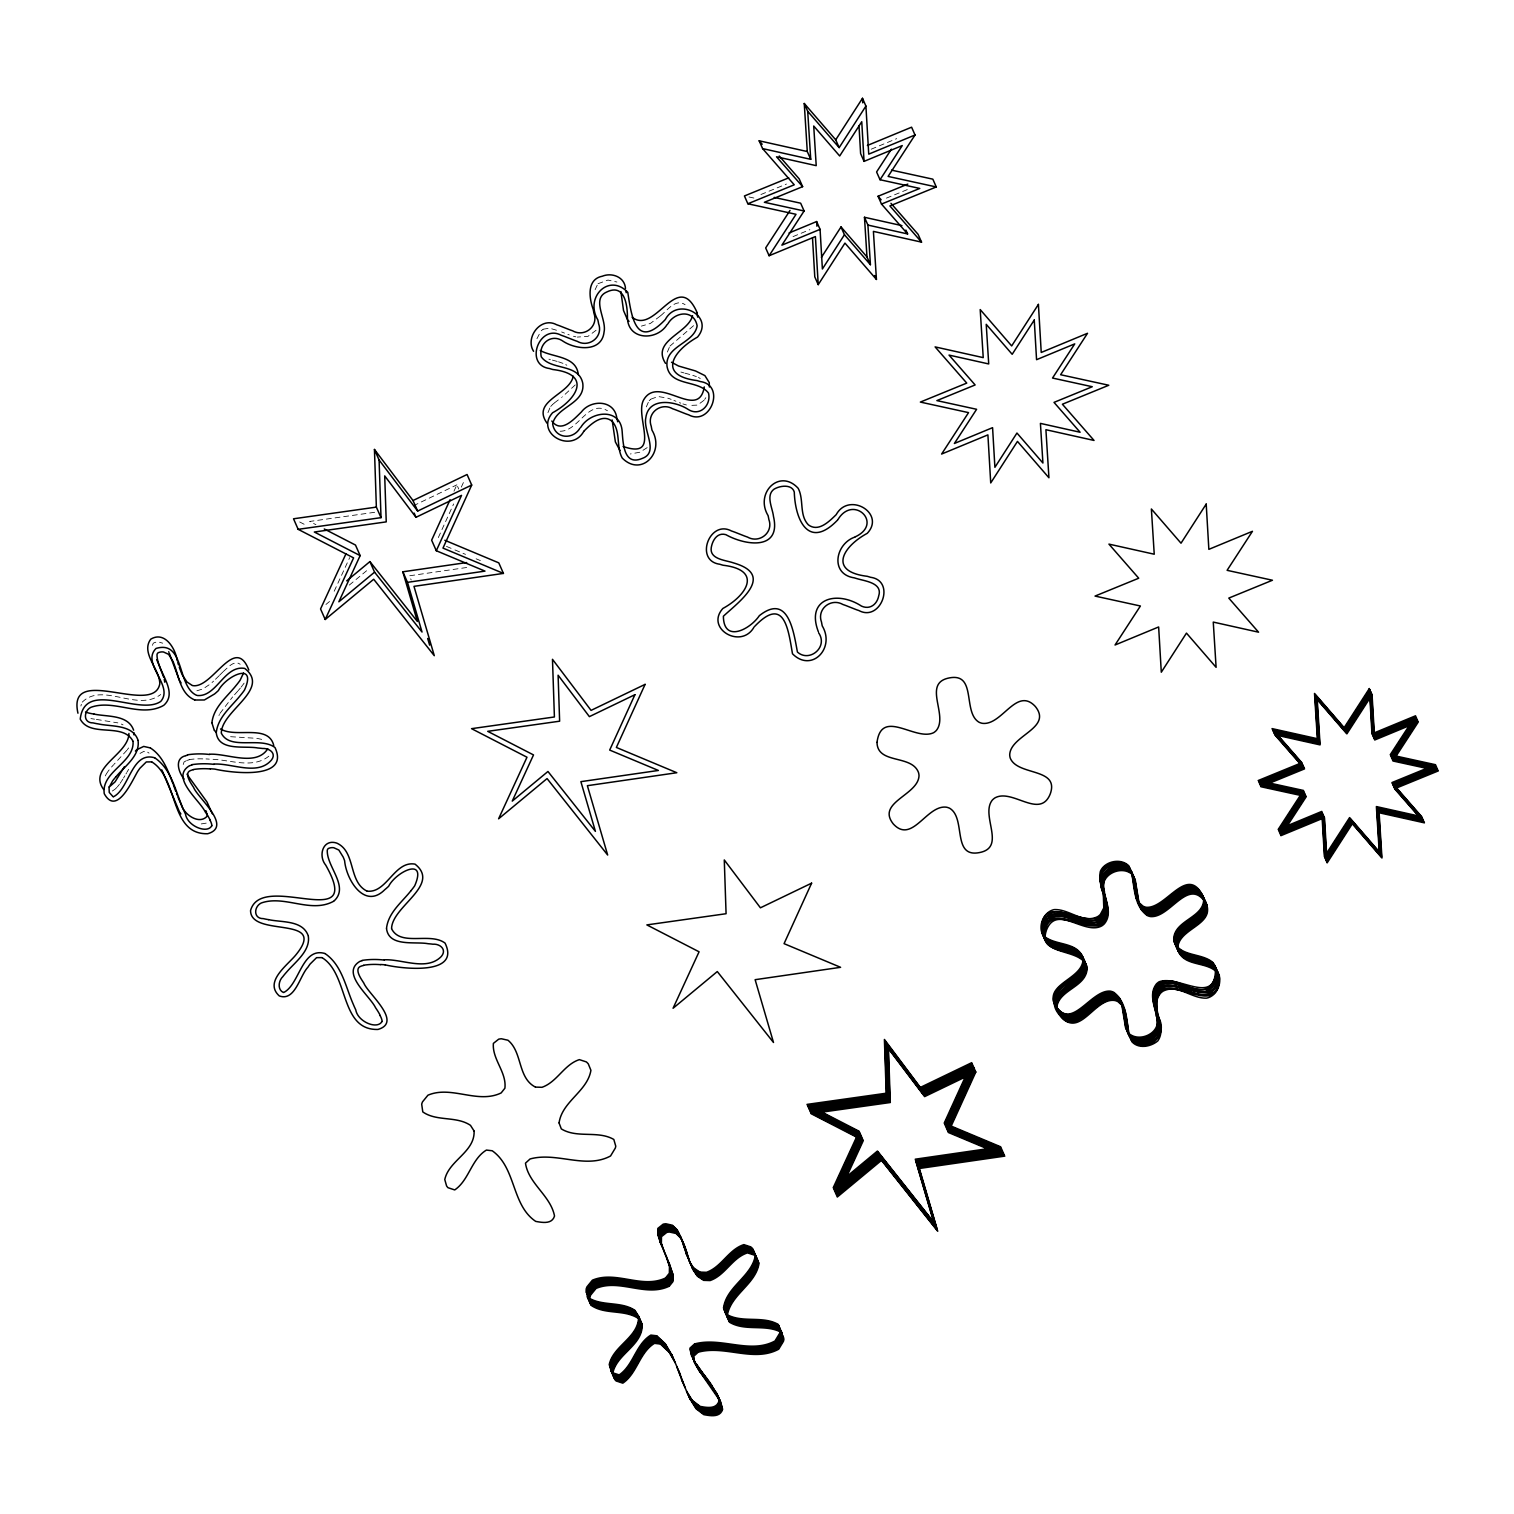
<?xml version="1.0" encoding="UTF-8"?>
<svg xmlns="http://www.w3.org/2000/svg" width="1514" height="1514" viewBox="0 0 1514 1514"><rect width="100%" height="100%" fill="white"/><g stroke="black" fill="none" stroke-linecap="round" stroke-linejoin="round"><path stroke-width="0.75" stroke-dasharray="5 3.75" d="M183.232 764.513L184.046 761.996L186.752 760.463M547.954 412.622L550.282 407.001M595.116 289.704L597.822 283.894M152.592 645.361L152.668 644.794A2.933 2.82 -23.8 0 1 153.728 642.939A9.235 8.819 -23.8 0 1 159.197 642.144L162.679 643.185M667.39 352.043L669.737 346.365M646.327 406.887L648.806 401.191M80.904 706.016L81.359 704.256M536.94 338.682L540.839 331.244M105.299 775.925L106.037 774.449M453.954 491.217L456.868 484.84L458.742 489.06M438.322 537.565L453.651 503.935M461.316 487.111L464.192 480.809M218.943 715.479L219.416 714.476M334.197 591.236L349.677 557.663M82.248 702.155C102.233 682.171 135.541 710.974 158.894 695.759M219.927 713.454L232.626 696.913M127.006 772.121L128.633 769.339M126.608 772.821L125.927 773.995M106.283 773.995L108.27 771.042A61.544 58.838 -23.8 0 1 111.676 766.898L113.531 764.835M124.905 775.755L123.523 778.064M705.827 397.69L704.653 399.45M122.842 779.161L121.461 781.356M121.101 781.886L120.098 783.363M575.244 384.916L562.281 396.914M244.095 683.155L242.656 685.142M128.633 747.935L127.346 749.657M669.926 346.119L693.772 325.491M119.398 784.328L117.373 786.864M596.081 330.279L588 336.335L577.269 337.092M242.297 685.615L241.161 687.072M126.911 750.244L114.004 764.324M704.029 400.283L697.538 405.09L688.813 405.506M240.366 688.056L238.285 690.516M237.868 691.009L233.118 696.345M550.736 406.452L552.232 404.863M649.203 400.718L650.623 399.355M116.881 787.412L115.48 788.813M647.178 447.633L639.949 452.213L630.335 453.973M268.83 756.205C252.327 769.415 229.257 759.328 210.465 759.233A146.347 139.875 -23.8 0 0 206.85 758.968L206.018 758.93M541.274 330.771L543.034 329.295M219.606 675.225L222.899 671.932M219.057 675.774L214.042 680.694M223.353 671.497C227.573 668.015 234.064 659.593 240.177 664.268M552.515 404.579L554.048 403.216M660.653 315.707C667.106 310.54 675.736 298.088 685.085 304.692M660.274 316.029L650.358 323.466L641.368 326.116M115.102 789.154L112.358 791.027M554.351 402.951L561.41 397.557M140.026 753.423L143.887 751.36L147.369 752.023M325.945 604.464L329.541 601.493M349.28 585.104L369.038 568.715M598.03 283.705L607.985 280.071L616.936 282.02M160.692 694.529L159.273 695.551M650.888 399.147L658.06 396.498L668.015 398.239A81.15 77.574 -23.8 0 1 671.137 399.355M543.129 329.219L549.601 328.178L559.726 331.188M413.417 505.752L456.868 484.84M871.231 149.186L896.685 138.645M793.033 236.619L809.858 229.655M760.936 194.511L786.428 184.065M886.447 198.126L907.529 189.515M206.207 823.143L198.883 824.297M466.672 567.504L409.348 575.812L411.202 580.032M374.639 512.3L309.67 521.459L315.934 524.677M196.877 690.8L202.99 688.908L210.181 684.101A77.346 73.921 -23.8 0 0 213.55 681.149M560.161 431.244C578.613 431.358 588.075 399.034 607.455 410.748M230.601 736.693L253.5 738.132A79.958 76.419 -23.8 0 1 258.232 738.624L264.269 739.949M96.385 719.415L117.865 722.878M94.53 719.169L90.916 718.582M575.831 336.827L573.465 336.259M749.014 196.971L755.902 198.485M686.41 404.976L683.968 404.257A77.441 74.016 -23.8 0 1 682.909 403.916M552.44 360.124L557.152 361.411M684.934 373.182L690.668 374.715M550.358 359.575L548.901 359.178M683.931 372.898L680.903 372.047M692.806 375.358L696.364 376.57M558.552 361.827L562.962 363.36M569.264 334.916L567.864 334.405M679.389 402.629L680.089 402.894A77.441 74.016 -23.8 0 0 680.789 403.159M673.9 400.434L675.944 401.248M564.514 333.118L561.637 331.963M446.479 546.403L452.818 549.052M454.938 549.942L465.517 554.37M476.115 558.798L480.354 560.577M121.309 724.071L123.05 724.884M698.446 377.478L700.263 378.481M299.677 521.97L305.828 525.131M565.744 364.628L566.823 365.215M147.653 752.193L149.053 753.139M189.099 759.631A67.6 64.61 -23.8 0 1 205.999 759.101M186.884 760.425A32.759 31.302 -23.8 0 1 189.136 759.877"/><path stroke-width="1.5" d="M221.328 733.192C230.014 750.736 260.162 736.315 274.999 747.538C290.404 780.618 230.26 772.708 214.818 769.093A146.347 139.875 -23.8 0 0 211.184 768.828L210.37 768.79M391.577 928.725C400.604 946.931 430.127 931.867 445.059 943.108C461.202 976.133 400.434 968.6 385.067 964.815M669.926 1267.596L669.813 1274.258L666.065 1278.97M670.834 1269.659L670.721 1276.321L666.993 1281.033M671.743 1271.722L671.629 1278.384L667.901 1283.096C644.358 1294.451 618.242 1275.318 594.68 1285.329L589.287 1291.972A19.493 18.622 -23.8 0 0 588.435 1294.319L587.962 1296.665M672.197 1272.744L672.102 1279.425L668.355 1284.137M658.193 1235.386L658.306 1229.425L663.586 1225.223A15.026 14.364 -23.8 0 1 666.368 1224.807L672.878 1226.264L677.591 1230.901M659.101 1237.449L659.215 1231.488L664.495 1227.286A15.026 14.364 -23.8 0 1 667.277 1226.87L673.806 1228.327L678.499 1232.964M660.009 1239.512L660.123 1233.55L665.403 1229.349A15.026 14.364 -23.8 0 1 668.185 1228.933L674.714 1230.39L679.408 1235.027M660.918 1241.575L661.031 1235.613L666.311 1231.412A15.026 14.364 -23.8 0 1 669.093 1230.996L675.623 1232.453C684.46 1239.588 686.031 1251.662 689.778 1261.749M661.391 1242.616L661.486 1236.654L666.766 1232.434A15.026 14.364 -23.8 0 1 669.548 1232.036L676.077 1233.494L680.77 1238.13M1219.432 977.552C1218.202 1015.364 1181.204 982.056 1162.657 990.08A14.743 14.099 -23.8 0 0 1159.989 992.276L1156.564 998.729L1156.999 1010.992M211.922 722.897L214.269 730.278M216.256 732.757C218.432 751.644 244.946 745.513 257.853 747.992A79.958 76.419 -23.8 0 1 262.584 748.484C269.076 748.067 276.778 753.12 271.498 759.99C257.645 776.303 231.964 762.999 214.08 764.078M386.505 928.479C388.72 947.348 415.12 941.254 428.102 943.714A79.958 76.419 -23.8 0 1 432.834 944.206C439.968 943.582 447.179 949.581 441.331 956.451C426.778 971.458 402.27 958.911 384.329 959.8M133.043 741.425C134.632 762.621 101.022 771.61 104.258 793.714C116.635 816.16 131.832 781.432 137.623 771.553A68.111 65.102 -23.8 0 1 139.894 768.279L146.309 761.939L151.722 761.883M474.109 1131.147C474.847 1152.154 448.901 1160.311 444.775 1179.557L446.573 1185.897A15.254 14.572 -23.8 0 0 447.974 1187.695L454.73 1189.928C469.151 1180.068 471.289 1159.251 486.41 1150.072L492.239 1150.772C516.331 1167.824 511.353 1205.03 535.729 1221.401C542.088 1222.517 552.004 1224.523 554.521 1216.026C550.661 1195.606 528.481 1183.778 525.472 1163.149L530.07 1158.967C556.546 1151.586 585.577 1169.47 610.558 1155.977L615.309 1148.104A18.963 18.13 -23.8 0 0 615.763 1146.174L613.813 1139.455C597.803 1130.182 577.175 1138.66 561.316 1128.895L559.063 1122.991M638.567 1316.139C639.305 1337.165 613.378 1345.303 609.234 1364.568L611.486 1371.93A15.254 14.572 -23.8 0 0 612.886 1373.709L619.642 1375.942C634.082 1366.101 636.202 1345.284 651.323 1336.105L657.152 1336.805M639.022 1317.18C639.76 1338.187 613.832 1346.343 609.688 1365.59M639.949 1319.243C640.668 1340.25 614.741 1348.406 610.596 1367.653M640.403 1320.265C641.122 1341.29 615.195 1349.428 611.05 1368.694L613.757 1377.097A15.254 14.572 -23.8 0 0 615.157 1378.876L621.913 1381.109C636.353 1371.249 638.492 1350.45 653.594 1341.272L659.423 1341.972L667.958 1349.901M640.857 1321.306C641.576 1342.312 615.649 1350.469 611.505 1369.716M641.311 1322.328C642.031 1343.353 616.103 1351.491 611.959 1370.757M641.766 1323.368C642.485 1344.375 616.558 1352.532 612.413 1371.779L614.684 1379.159A15.254 14.572 -23.8 0 0 616.084 1380.938L622.822 1383.171C637.262 1373.312 639.4 1352.513 654.502 1343.334L660.331 1344.035M642.22 1324.39C642.939 1345.416 617.012 1353.554 612.867 1372.82M133.989 734.877L133.989 732.795M697.632 317.126L697.197 312.944M211.922 722.708C213.644 707.076 227.195 696.762 236.316 685.199A65.991 63.077 -23.8 0 0 240.139 680.202L243.565 672.954M216.275 732.568C217.997 716.936 231.528 706.622 240.669 695.058A65.991 63.077 -23.8 0 0 244.492 690.062C257.55 660.899 225.927 675.831 218.395 690.554A77.346 73.921 -23.8 0 1 214.534 693.98L204.352 699.979L194.928 700.017M386.524 928.29C388.246 912.658 401.778 902.344 410.919 890.781M573.238 376.21C569.699 394.757 530.752 400.794 547.103 423.277M221.347 732.662C221.896 710.463 271.006 689.173 244.776 668.431C224.337 664.76 216.634 697.5 197.123 695.475M391.596 928.385C392.164 906.186 441.255 884.876 415.025 864.134C394.529 860.425 386.808 893.506 367.183 891.14M211.714 825.83C207.361 834.044 187.452 826.284 185.503 814.116A107.229 102.498 -23.8 0 1 183.043 808.59C175.34 791.122 171.707 769.339 154.825 757.871M381.963 1021.553C377.289 1029.88 357.758 1021.836 355.752 1009.838A107.229 102.498 -23.8 0 1 353.292 1004.312C345.589 986.844 341.956 965.061 325.075 953.593M709.366 386.997L709.29 383.345M780.827 1331.071L780.675 1332.206A18.963 18.13 -23.8 0 1 780.221 1334.137L775.49 1342.01C750.547 1355.465 721.572 1337.695 695.153 1344.962M781.281 1332.112L781.129 1333.247A18.963 18.13 -23.8 0 1 780.675 1335.178L775.944 1343.032C751.001 1356.506 722.027 1338.717 695.607 1345.984L690.857 1350.204C693.847 1369.281 711.277 1381.62 719.188 1398.595M781.735 1333.134L781.584 1334.269A18.963 18.13 -23.8 0 1 781.129 1336.2L776.398 1344.072C751.455 1357.528 722.5 1339.758 696.062 1347.025L691.311 1351.245L693.034 1359.269M782.189 1334.175L782.038 1335.31A18.963 18.13 -23.8 0 1 781.584 1337.241L776.852 1345.094C751.909 1358.569 722.954 1340.779 696.516 1348.047L691.766 1352.267M783.098 1336.237L782.946 1337.373A18.963 18.13 -23.8 0 1 782.511 1339.303L777.761 1347.157C752.818 1360.632 723.862 1342.842 697.424 1350.11M783.552 1337.259L783.419 1338.395A18.963 18.13 -23.8 0 1 782.965 1340.325L778.215 1348.198C753.272 1361.654 724.317 1343.883 697.878 1351.15M273.769 745.569C268.508 723.578 235.919 738.435 220.514 728.953M704.275 386.922C698.446 422.16 658.268 373.277 643.469 400.226C634.745 416.918 661.788 459.877 623.087 446.46M586.126 1292.54L586.599 1290.193A19.493 18.622 -23.8 0 1 587.451 1287.846L592.863 1281.204C616.368 1271.211 642.409 1290.231 665.933 1279.065M587.053 1294.602L587.527 1292.256A19.493 18.622 -23.8 0 1 588.378 1289.909L593.772 1283.266C617.277 1273.274 643.318 1292.294 666.841 1281.128M588.87 1298.728L589.343 1296.381A19.493 18.622 -23.8 0 1 590.195 1294.035L595.608 1287.392C619.112 1277.4 645.134 1296.438 668.658 1285.254L672.557 1280.447L672.651 1273.785L669.415 1263.812M1054.047 1001.151C1056.375 983.267 1083.097 981.223 1084.384 962.715A14.743 14.099 -23.8 0 0 1083.816 959.441C1076.87 944.566 1056.469 948.805 1045.285 939.096C1037.715 930.202 1043.789 914.077 1054.974 911.674C1069.963 910.766 1083.778 926.171 1098.615 918.676A14.743 14.099 -23.8 0 0 1101.284 916.481C1113.093 901.776 1093.032 882.7 1103.517 867.806C1110.368 862.034 1122.499 859.63 1129.198 866.841M1056.772 1007.34C1059.1 989.456 1085.822 987.412 1087.109 968.903A14.743 14.099 -23.8 0 0 1086.56 965.629C1079.293 947.669 1037.166 956.318 1046.534 929.899C1056.81 903.915 1084.365 935.538 1101.814 925.887A14.743 14.099 -23.8 0 0 1104.463 923.691C1116.272 908.987 1096.212 889.91 1106.696 875.035C1113.547 869.263 1125.678 866.841 1132.396 874.07M1205.409 903.48C1203.081 921.364 1176.359 923.408 1175.072 941.916A14.743 14.099 -23.8 0 0 1175.64 945.19L1176.208 946.704M755.372 1255.314C751.89 1276.472 726.625 1286.257 723.541 1307.831M755.827 1256.336C752.344 1277.494 727.08 1287.279 723.995 1308.872M756.281 1257.377C752.799 1278.535 727.534 1288.319 724.449 1309.894M756.735 1258.399C753.253 1279.557 727.988 1289.341 724.903 1310.935M757.189 1259.44C753.707 1280.598 728.442 1290.382 725.357 1311.957M757.643 1260.462C754.161 1281.62 728.896 1291.404 725.812 1312.998M758.098 1261.503C754.615 1282.661 729.351 1292.445 726.266 1314.02L729.426 1322.157C745.285 1331.904 765.895 1323.444 781.924 1332.699M559.082 1122.839C562.167 1101.265 587.432 1091.462 590.914 1070.303L588.321 1063.945A16.616 15.897 -23.8 0 0 586.315 1061.901L579.37 1059.63C564.079 1064.531 557.19 1081.999 541.993 1087.298L535.521 1087.109M726.739 1315.06C729.805 1293.486 755.07 1283.683 758.552 1262.525L752.78 1248.955A16.616 15.897 -23.8 0 0 750.774 1246.893L743.847 1244.622C728.537 1249.542 721.648 1267.01 706.47 1272.309L699.979 1272.101M727.193 1316.082C730.259 1294.508 755.524 1284.724 759.006 1263.565L756.413 1257.207A16.616 15.897 -23.8 0 0 754.426 1255.144L747.481 1252.873C732.17 1257.793 725.282 1275.261 710.104 1280.56L703.613 1280.352L697.405 1276.226L693.052 1269.735L686.145 1253.497M267.77 748.787C256.017 767.03 227.384 753.253 209.727 754.218M450.074 499.734L431.641 540.195L436.297 550.736L484.991 571.119L407.493 582.341L402.838 571.8L466.672 562.565M436.297 550.736L461.524 495.381L415.99 517.296L384.707 475.888L386.24 521.876L314.325 532.02L360.143 555.619L338.852 601.796L374.564 572.16L369.908 561.599L346.706 580.865M376.361 507.114L293.527 518.791L298.163 529.332L381.017 517.656L376.361 507.114L374.45 449.45L413.019 500.528L467.069 474.507L471.706 485.048L442.977 548.106L503.424 573.409L498.787 562.867L444.813 540.271M346.006 553.727L320.552 608.95L325.207 619.491L373.693 579.256L434.291 655.694L413.984 586.353L503.424 573.409M325.207 619.491L353.595 557.89L298.163 529.332M124.451 766.633L115.102 781.811L109.33 786.92L112.604 780.902A61.544 58.838 -23.8 0 1 116.01 776.758M865.913 106.075L839.172 147.615L835.728 139.818L862.488 98.278L865.913 106.075L868.733 154.144L915.024 134.992L911.598 127.195L867.39 145.476M821.402 257.399L841.008 226.949L866.973 256.907L870.418 264.704L867.919 225.075L864.475 217.278L901.966 225.643M841.008 226.949L844.452 234.746L822.386 269L820.077 229.352L816.633 221.555L789.059 232.967M812.507 237.944L814.778 276.854L818.222 284.651L844.963 243.111L876.436 279.447L873.408 231.396L921.534 242.126L918.09 234.329L890.97 203.311M790.024 210.446L765.668 247.936L769.112 255.734L815.403 236.581L818.222 284.651M769.112 255.734L796.023 214.307L747.859 203.765L744.434 195.968L788.699 177.857M774.184 197.407L800.66 203.198L804.104 210.976L781.886 245.154L820.077 229.352M891.405 149.167L876.587 171.953L880.031 179.731L919.755 188.436L881.508 204.068L878.063 196.271L907.813 184.102M880.031 179.731L902.249 145.571L864.059 161.373L860.614 153.576L858.987 125.586M915.024 134.992L888.093 176.419L936.277 186.96L932.832 179.163L891.538 170.136M718.98 1401.037C716.463 1409.534 706.546 1407.528 700.206 1406.411L692.466 1400.526M719.907 1403.1C717.39 1411.597 707.454 1409.591 701.114 1408.474L693.374 1402.589L687.394 1393.164M720.815 1405.162C718.298 1413.66 708.363 1411.654 702.023 1410.537L694.283 1404.651L687.848 1394.205M721.724 1407.225C719.207 1415.722 709.271 1413.716 702.931 1412.6L695.191 1406.714L688.756 1396.268M665.611 1277.948L669.358 1273.217L669.472 1266.556L667.144 1258.645M666.538 1280.011L670.267 1275.28L670.38 1268.618L667.598 1259.667M669.264 1286.2L673.011 1281.487L673.105 1274.807L663.605 1250.167M116.01 776.758C124.583 766.254 140.14 755.997 138.077 740.497M135.389 751.02L136.392 750.092M667.844 323.901C674.979 311.449 694.055 309.272 697.14 325.832C694.32 343.356 665.119 345.684 666.974 366.01C670.172 386.865 698.332 379.408 708.533 393.11C711.41 405.336 699.638 417.05 687.999 409.31C674.979 400.888 648.408 396.838 645.797 417.902C642.977 430.79 659.271 452.364 642.296 458.401C623.976 466.255 623.106 444.151 622.159 431.376C620.532 407.361 590.649 410.862 580.808 427.327M584.215 430.865C591.066 424.015 602.534 413.019 612.318 421.479C621.005 431.66 615.933 446.781 622.235 458.042C641.217 477.345 665.327 452.572 652.004 430.203A84.235 80.507 -23.8 0 1 651.247 426.305C646.402 413.208 660.823 401.91 672.67 408.78A81.15 77.574 -23.8 0 1 675.793 409.897L684.744 413.436A77.441 74.016 -23.8 0 0 688.624 414.817C710.596 426.664 726.001 384.935 700.263 381.566A87.434 83.554 -23.8 0 0 697.027 380.582C656.679 375.434 673.352 350.642 697.5 337.092C715.119 316.199 677.723 296.082 665.308 319.549C636.296 350.037 631.584 317.467 627.78 292.334C609.007 272.539 584.404 297.387 597.841 319.889A84.538 80.81 -23.8 0 1 598.617 323.788C603.461 336.884 589.003 348.106 577.194 341.312A81.169 77.574 -23.8 0 1 574.071 340.196L565.101 336.657A77.346 73.921 -23.8 0 0 561.24 335.275C539.268 323.447 523.844 365.158 549.582 368.527A87.452 83.592 -23.8 0 0 552.818 369.511C592.504 374.223 576.91 399.507 552.591 412.754C534.556 432.853 571.194 454.276 583.893 431.168M837.734 519.945C853.025 493.659 884.006 523.541 855.296 536.808M754.805 626.266C784.271 595.475 788.226 628.916 792.484 653.764C811.466 673.049 835.577 648.295 822.253 625.925A84.235 80.507 -23.8 0 1 821.496 622.027C816.652 608.931 831.072 597.633 842.919 604.502A81.15 77.574 -23.8 0 1 846.042 605.619L854.994 609.158A77.441 74.016 -23.8 0 0 858.873 610.539C880.845 622.386 896.25 580.657 870.512 577.288A87.434 83.554 -23.8 0 0 867.276 576.304C827.836 571.535 842.711 546.573 867.257 533.325C885.898 513.511 849.051 491.255 836.201 514.646C829.293 521.308 818.525 532.436 808.4 524.866C798.976 515.139 804.161 499.696 798.2 488.341C779.729 467.996 754.483 492.958 768.09 515.612A84.538 80.81 -23.8 0 1 768.866 519.51C773.711 532.606 759.271 543.848 747.443 537.035A81.169 77.574 -23.8 0 1 744.32 535.918L735.35 532.379A77.346 73.921 -23.8 0 0 731.489 530.998C709.517 519.151 694.093 560.88 719.831 564.249A87.452 83.592 -23.8 0 0 723.067 565.233C762.753 569.945 747.159 595.229 722.859 608.477C704.824 628.613 741.444 649.96 754.142 626.891M667.106 324.564C656.754 341.275 627.553 340.309 627.439 317.297C627.421 304.598 624.468 283.459 606.887 291.937C590.914 298.769 606.887 319.322 604.067 331.945C601.891 352.535 576.001 349.772 563.113 341.256C551.418 332.966 538.246 343.829 541.274 356.831C551.172 370.722 578.67 363.095 582.758 383.231C585.577 403.954 556.035 406.566 552.667 424.015C554.938 438.682 572.822 440.29 579.994 428.084M837.356 520.286C808.873 549.752 795.191 520.57 794.282 492.05C792.125 484.272 780.713 485.294 774.127 489.117C765.497 495.305 772.556 508.042 773.503 516.52C781.394 550.661 745.645 545.74 725.887 534.669C717.56 532.19 712.64 539.817 711.296 547.349C709.177 559.48 725.774 560.104 733.552 562.924A93.262 89.156 -23.8 0 1 736.012 563.681C774.657 576.228 738.264 602.307 723.389 616.217C723.578 643.336 750.168 629.408 759.347 615.668C788.51 592.561 793.696 632.322 797.424 652.023C809.176 662.848 828.518 647.235 818.639 632.833M694.529 1343.978L689.949 1348.141C691.728 1362.846 704.048 1373.217 711.656 1385.178M694.983 1345L690.403 1349.182L691.671 1356.184M697.254 1350.166L692.674 1354.33L693.942 1361.332M697.708 1351.188L693.128 1355.371L694.396 1362.373L700.093 1372.346M698.162 1352.229L693.582 1356.393L694.85 1363.395M880.145 1157.245L835.917 1193.959L861.939 1137.506L809.725 1110.595L888.926 1099.429L887.128 1045.663L923.729 1094.546L974.94 1069.887L947.386 1130.39L1003.914 1154.046L918.449 1166.423L937.28 1230.239L881.053 1159.308L836.845 1196.022L862.848 1139.569L810.633 1112.658L889.835 1101.492L888.037 1047.726L924.202 1095.568L975.394 1070.928L947.84 1131.412L1004.369 1155.068L918.903 1167.445M136.903 749.657L143.716 746.421L150.321 747.916M854.899 537.073C835.217 543.81 829.729 574.26 854.331 577.856A93.262 89.156 -23.8 0 0 856.81 578.613C865.1 581.111 882.908 582.89 878.707 595.891C877.079 604.408 869.925 609.953 861.485 606.111C837.28 590.176 805.429 598.181 818.374 631.792M163.758 705.316C179.201 691.538 156.642 671.062 157.021 654.654A2.933 2.82 -23.8 0 1 158.081 652.799A9.235 8.819 -23.8 0 1 163.531 652.004L168.603 654.332L172.937 661.334A67.468 64.477 -23.8 0 1 174.375 665.043C179.049 677.326 180.847 694.264 194.681 699.922M333.875 901.133C349.753 886.75 326.664 866.973 327.27 850.376A2.933 2.82 -23.8 0 1 328.33 848.521A9.235 8.819 -23.8 0 1 333.78 847.726L338.852 850.035L343.186 857.056A67.468 64.477 -23.8 0 1 344.624 860.747C346.233 879.615 364.552 910.009 384.783 889.683A77.346 73.921 -23.8 0 0 388.644 886.258C396.138 871.648 427.516 856.299 414.722 885.766A65.991 63.077 -23.8 0 1 410.9 890.762M163.247 705.619C140.386 718.033 114.269 698.957 90.991 707.284C83.516 710.899 82.967 723.105 93.092 722.897A64.231 61.393 -23.8 0 0 98.315 723.919C111.506 726.834 132.475 724.241 137.982 740.062M333.496 901.341C310.635 913.756 284.537 894.679 261.241 903.006C253.765 906.602 253.217 918.828 263.341 918.62A64.231 61.393 -23.8 0 0 268.565 919.641M374.45 449.45L379.087 459.991L417.675 511.07L471.706 485.048M920.55 1087.317L971.761 1062.658L944.187 1123.161L1000.716 1146.817L915.27 1159.194L933.627 1221.987L877.42 1151.056L833.192 1187.771L859.214 1131.299L807 1104.406L886.201 1093.222L884.403 1039.456L921.004 1088.358L972.215 1063.699L944.641 1124.183L1001.17 1147.858L915.724 1160.216L934.554 1224.05L878.328 1153.119L834.1 1189.834L860.122 1133.361L807.908 1106.469L887.109 1095.303L885.312 1041.518L921.458 1089.38L972.669 1064.721L945.096 1125.224L1001.625 1148.88L916.178 1161.257M923.275 1093.505L974.486 1068.865L946.931 1129.349L1003.46 1153.006L917.995 1165.383M747.859 203.765L794.244 184.803L762.602 148.599L759.176 140.802L807.284 151.532L810.728 159.33L762.602 148.599M779.237 156.018L799.184 178.86L802.628 186.657L764.381 202.289L804.104 210.976M936.277 186.96L889.891 205.923L921.534 242.126M665.479 1278.024C641.955 1289.209 615.914 1270.17 592.409 1280.182L586.997 1286.805A19.493 18.622 -23.8 0 0 586.145 1289.152L587.697 1297.933C601.664 1307.85 621.137 1301.775 635.388 1311.37M666.387 1280.087C642.863 1291.272 616.823 1272.233 593.318 1282.244L587.905 1288.868A19.493 18.622 -23.8 0 0 587.053 1291.215L588.624 1299.996C602.572 1309.913 622.046 1303.838 636.296 1313.433L640.365 1320.113M668.204 1284.213C644.68 1295.397 618.658 1276.359 595.153 1286.37L589.741 1293.013A19.493 18.622 -23.8 0 0 588.889 1295.341L590.441 1304.141C604.389 1314.038 623.863 1307.964 638.113 1317.559L642.182 1324.239M669.112 1286.275C645.589 1297.46 619.567 1278.422 596.062 1288.433L590.649 1295.076A19.493 18.622 -23.8 0 0 589.798 1297.403L590.895 1305.163C604.843 1315.079 624.317 1309.004 638.567 1318.599M185.238 755.827C174.034 758.817 178.728 772.727 184.102 779.029M189.572 765.687C169.947 777.458 199.64 800.054 205.279 811.958A92.543 88.455 -23.8 0 1 208.251 816.557L208.61 817.2A48.088 45.969 -23.8 0 1 209.632 819.036L210.03 819.85M359.821 961.409C340.234 973.218 369.87 995.739 375.529 1007.681A92.543 88.455 -23.8 0 1 378.5 1012.279L378.86 1012.923A48.088 45.969 -23.8 0 1 379.882 1014.759L380.279 1015.572M185.711 755.675L187.509 755.221M190.064 765.535L191.862 765.081M360.313 961.258L362.111 960.784M694.699 1343.921C721.118 1336.654 750.092 1354.443 775.017 1340.969L779.767 1333.115A18.963 18.13 -23.8 0 0 780.221 1331.185L778.272 1324.447C762.261 1315.193 741.633 1323.652 725.793 1313.887L723.541 1308.001M698.332 1352.172C724.771 1344.905 753.726 1362.695 778.669 1349.22L783.419 1341.366A18.963 18.13 -23.8 0 0 783.874 1339.436L781.016 1330.636C764.986 1321.381 744.377 1329.841 728.518 1320.094M917.087 1163.32L1002.533 1150.943L946.004 1127.287L973.578 1066.783L922.367 1091.443L886.22 1043.6L888.018 1097.366L808.817 1108.532L861.031 1135.443L835.009 1191.897L879.237 1155.182L935.463 1226.113L916.632 1162.298L1002.079 1149.921L945.55 1126.246L973.124 1065.761L921.912 1090.421L885.766 1042.559L887.564 1096.325L808.362 1107.491L860.577 1134.402L834.555 1190.856L878.782 1154.16L935.009 1225.091M109.027 786.92L109.254 792.447L113.058 796.705M700.433 1273.142L706.924 1273.331C722.102 1268.032 728.991 1250.564 744.301 1245.662L751.228 1247.933A16.616 15.897 -23.8 0 1 753.234 1249.977M700.887 1274.163L707.379 1274.372C722.557 1269.073 729.445 1251.605 744.756 1246.684L751.682 1248.955A16.616 15.897 -23.8 0 1 753.688 1251.018M701.342 1275.204L707.833 1275.394C723.011 1270.095 729.899 1252.627 745.21 1247.725L752.136 1249.996A16.616 15.897 -23.8 0 1 754.142 1252.04M701.796 1276.226L708.287 1276.434C723.465 1271.135 730.354 1253.668 745.664 1248.747L752.59 1251.018A16.616 15.897 -23.8 0 1 754.597 1253.081M702.25 1277.267L708.741 1277.456C723.919 1272.157 730.808 1254.69 746.118 1249.788L753.064 1252.059A16.616 15.897 -23.8 0 1 755.051 1254.103M702.704 1278.289L709.195 1278.497C724.373 1273.198 731.262 1255.731 746.572 1250.81L753.518 1253.081A16.616 15.897 -23.8 0 1 755.505 1255.144M113.436 796.78C129.371 788.889 131.623 751.02 154.655 757.776M283.686 992.503C299.621 984.611 301.873 946.742 324.923 953.498M380.62 964.513L381.433 964.55A146.347 139.875 -23.8 0 1 385.067 964.815M656.697 1335.783L650.869 1335.083C635.748 1344.262 633.628 1365.06 619.188 1374.92L612.432 1372.687A15.254 14.572 -23.8 0 1 611.031 1370.908M657.606 1337.846L651.777 1337.146C636.656 1346.324 634.536 1367.123 620.097 1376.983L613.34 1374.75A15.254 14.572 -23.8 0 1 611.94 1372.971M658.968 1340.931L653.14 1340.231C638.019 1349.409 635.899 1370.227 621.459 1380.087L614.703 1377.854A15.254 14.572 -23.8 0 1 613.302 1376.056M659.877 1342.994L654.048 1342.293C638.946 1351.472 636.807 1372.29 622.368 1382.15L615.611 1379.916A15.254 14.572 -23.8 0 1 614.23 1378.119M93.963 714.059C107.153 716.955 128.122 714.4 133.629 730.202M268.565 919.641C281.755 922.537 302.724 919.982 308.231 935.784M867.919 225.075L907.605 233.932L905.883 230.033M192.6 685.577C212.339 689.305 234.897 633.741 248.826 670.04M283.307 992.427C277.365 989.759 278.368 980.826 282.853 976.606A61.544 58.838 -23.8 0 1 286.26 972.48C294.889 962.204 310.427 951.246 308.345 936.333M192.221 685.445L186.96 681.962L182.418 675.112M196.574 695.304C176.627 686.353 185.068 639.854 156.074 648.427C140.67 663.681 174.337 685.728 160.73 701.436C139.174 716.254 84.784 679.086 80.242 719.112C90.272 738.094 122.956 722.027 133.005 741.235M366.823 891.027C348.106 881.678 356.055 851.644 336.733 843.09C322.842 838.529 317.959 855.694 325.68 865.062C365.612 935.255 261.733 870.096 250.567 910.539C250.548 938.131 329.068 914.418 295.836 954.937C287.282 965.364 263.777 981.886 279.295 995.928C295.079 1001.738 299.772 975.659 307.872 967.276A68.111 65.102 -23.8 0 1 310.143 964.002L316.558 957.662L321.971 957.605M85.503 712.072L88.739 713.037A64.231 61.393 -23.8 0 0 93.963 714.059M779.18 1326.51C763.17 1317.256 742.541 1325.715 726.701 1315.95M779.634 1327.551C763.624 1318.278 742.996 1326.756 727.155 1316.991M780.107 1328.573C764.078 1319.319 743.45 1327.778 727.609 1318.013M780.562 1329.614C764.532 1320.34 743.923 1328.819 728.064 1319.054L723.995 1309.023M781.47 1331.677C765.441 1322.403 744.831 1330.882 728.972 1321.116M726.247 1314.928C742.087 1324.693 762.715 1316.215 778.726 1325.488L782.492 1336.332A18.963 18.13 -23.8 0 1 782.057 1338.262L777.307 1346.135C752.363 1359.591 723.408 1341.82 696.97 1349.088L692.22 1353.308C694.074 1368.391 706.962 1378.838 714.4 1391.366M324.261 528.973L355.487 545.059L360.143 555.619M636.751 1314.474C622.5 1304.879 603.026 1310.935 589.078 1301.037M637.659 1316.537C623.408 1306.942 603.935 1313.016 589.987 1303.1M540.29 350.51C553.083 357.626 576.437 355.866 578.31 374.677M1179.122 950.073C1189.323 957.87 1203.706 956.413 1213.717 964.494C1221.287 973.407 1215.212 989.531 1204.027 991.935C1189.039 992.824 1175.224 977.438 1160.386 984.933A14.743 14.099 -23.8 0 0 1157.718 987.128C1146.174 1001.435 1165.326 1020.247 1155.031 1034.762C1148.18 1040.534 1136.049 1042.938 1129.349 1035.727L1125.583 1027.798L1121.363 1002.363M1081.242 956.621C1071.041 948.824 1056.658 950.281 1046.666 942.2M587.243 1296.911C601.209 1306.809 620.683 1300.753 634.934 1310.348L639.003 1317.01M588.151 1298.974C602.118 1308.872 621.592 1302.816 635.842 1312.411L639.457 1318.051C640.384 1339.171 614.268 1347.328 610.142 1366.631L612.394 1373.993A15.254 14.572 -23.8 0 0 613.795 1375.772L620.551 1378.005C634.991 1368.164 637.11 1347.346 652.231 1338.168L658.06 1338.868L666.595 1346.798M152.006 762.053C178.822 778.745 169.492 834.801 207.74 833.722C232.948 826.36 197.691 797.992 193.565 787.337A96.726 92.449 -23.8 0 1 191.937 784.839C189.515 781.092 184.083 772.31 191.105 770.323A32.759 31.302 -23.8 0 1 193.47 769.718M322.255 957.775C349.072 974.467 339.742 1030.523 377.989 1029.444C403.197 1022.082 367.94 993.714 363.814 983.059A96.726 92.449 -23.8 0 1 362.187 980.561C359.764 976.795 354.333 968.033 361.354 966.046A32.759 31.302 -23.8 0 1 363.72 965.44M150.473 748.011C162.869 756.035 168.016 770.758 173.05 783.911M535.35 1087.052C517.447 1077.76 522.652 1052.268 507.966 1040.232L501.437 1038.774A15.026 14.364 -23.8 0 0 498.674 1039.191L493.375 1043.392C492.05 1059.346 506.793 1072.139 504.9 1088.225L501.153 1092.938C477.61 1104.293 451.494 1085.159 427.951 1095.19L422.538 1101.814A19.493 18.622 -23.8 0 0 421.687 1104.16L422.785 1111.919C436.789 1121.723 456.206 1115.761 470.476 1125.337L474.071 1130.977M693.772 1267.975L699.828 1272.044M700.282 1273.085L694.226 1269.016L689.4 1261.484M700.736 1274.107L694.68 1270.038L690.308 1263.547M695.134 1271.079L701.19 1275.148M701.644 1276.17L695.588 1272.101L690.763 1264.587M702.099 1277.21L696.043 1273.142L691.671 1266.65M696.497 1274.163L702.553 1278.232M1213.263 963.472C1202.078 953.763 1181.677 958.002 1174.713 943.127A14.743 14.099 -23.8 0 1 1174.164 939.853C1175.053 920.626 1205.825 918.714 1204.046 898.919M1214.171 965.535C1202.703 955.675 1181.582 960.103 1175.167 944.149A14.743 14.099 -23.8 0 1 1174.618 940.875C1175.11 920.947 1213.168 917.389 1202.608 895.323M1215.08 967.597C1203.895 957.889 1183.494 962.128 1176.548 947.253A14.743 14.099 -23.8 0 1 1175.981 943.979C1176.87 924.751 1207.642 922.84 1205.863 903.044M1215.534 968.619C1204.349 958.911 1183.948 963.169 1177.003 948.275A14.743 14.099 -23.8 0 1 1176.435 945.001C1177.324 925.773 1208.096 923.862 1206.317 904.066M1216.442 970.682C1205.258 960.974 1184.856 965.232 1177.911 950.338A14.743 14.099 -23.8 0 1 1177.343 947.083C1178.233 927.836 1209.005 925.925 1207.226 906.129M1043.922 936.012C1055.107 945.72 1075.508 941.462 1082.453 956.356A14.743 14.099 -23.8 0 1 1083.021 959.63C1082.396 979.69 1043.241 983.684 1055.485 1006.204M1044.83 938.074C1056.015 947.783 1076.416 943.525 1083.362 958.419A14.743 14.099 -23.8 0 1 1083.929 961.693C1083.267 981.148 1050.508 983.229 1054.501 1003.65M1045.739 940.137C1056.923 949.846 1077.325 945.588 1084.289 960.482A14.743 14.099 -23.8 0 1 1084.838 963.756C1082.605 985.084 1037.279 991.897 1061.465 1017.257C1080.39 1037.696 1094.754 997.802 1114.55 1000.451A14.743 14.099 -23.8 0 1 1117.767 1001.511L1123.123 1006.28M1047.12 943.222C1058.286 952.949 1078.706 948.691 1085.652 963.566A14.743 14.099 -23.8 0 1 1086.2 966.84C1085.311 986.068 1054.539 987.98 1056.318 1007.775M693.828 1403.61L701.569 1409.496C707.909 1410.613 717.844 1412.619 720.361 1404.121L717.825 1395.492M694.737 1405.692L702.477 1411.559C708.817 1412.676 718.753 1414.682 721.27 1406.184L718.734 1397.554M695.645 1407.755L703.385 1413.622C709.725 1414.738 719.661 1416.744 722.178 1408.247L719.642 1399.617M671.516 362.262L678.537 366.01L692.371 370.041A87.434 83.554 -23.8 0 1 695.626 371.006L704.899 375.604L709.139 382.399M1129.652 867.882C1118.714 856.527 1094.414 868.071 1101.378 884.801M1130.106 868.904C1122.366 860.86 1106.109 864.21 1101.757 874.354C1098.256 889.059 1112.43 905.126 1102.192 918.544A14.743 14.099 -23.8 0 1 1099.524 920.739C1083.116 929.52 1067.313 908.022 1050.905 915.573C1043.619 921.326 1039.493 933.4 1046.193 941.159C1057.661 951.019 1078.782 946.591 1085.197 962.544A14.743 14.099 -23.8 0 1 1085.746 965.818C1084.857 985.046 1054.085 986.958 1055.864 1006.753M1130.561 869.944C1116.083 856.281 1092.219 875.414 1103.706 893.298M1131.015 870.966C1123.274 862.923 1107.037 866.273 1102.665 876.417C1099.315 891.084 1113.32 907.189 1103.1 920.607A14.743 14.099 -23.8 0 1 1100.432 922.802C1084.024 931.583 1068.241 910.084 1051.814 917.635C1044.092 923.672 1040.44 936.277 1047.574 944.263C1058.74 953.971 1079.16 949.713 1086.106 964.607A14.743 14.099 -23.8 0 1 1086.655 967.881C1086.011 987.336 1053.233 989.418 1057.226 1009.838M1131.942 873.029C1124.202 864.986 1107.945 868.336 1103.574 878.48C1100.072 893.184 1114.247 909.252 1104.009 922.669A14.743 14.099 -23.8 0 1 1101.359 924.865C1082.056 932.548 1043.032 898.635 1044.982 939.91M1132.851 875.092C1121.893 863.756 1097.593 875.3 1104.558 892.011M1127.968 1032.624C1138.925 1043.979 1163.225 1032.434 1156.261 1015.705M1128.441 1033.665C1136.181 1041.708 1152.419 1038.358 1156.791 1028.214C1160.14 1013.547 1146.136 997.442 1156.355 984.024A14.743 14.099 -23.8 0 1 1159.024 981.829C1178.308 974.145 1217.332 1008.059 1215.382 966.784M1128.895 1034.687C1136.636 1042.73 1152.873 1039.38 1157.245 1029.236C1160.746 1014.531 1146.571 998.464 1156.81 985.065A14.743 14.099 -23.8 0 1 1159.478 982.87C1175.886 974.089 1191.688 995.587 1208.096 988.036C1215.382 982.264 1219.508 970.209 1212.79 962.431C1201.624 952.722 1181.204 956.98 1174.258 942.087A14.743 14.099 -23.8 0 1 1173.71 938.812C1174.599 919.585 1205.371 917.673 1203.592 897.878M1129.804 1036.749C1140.742 1048.104 1165.042 1036.56 1158.078 1019.83M1130.258 1037.79C1146.041 1051.568 1168.411 1032.094 1156.658 1013.396M1130.712 1038.812C1138.452 1046.855 1154.709 1043.506 1159.062 1033.362C1162.392 1019.073 1149.107 1003.233 1159.081 990.213A14.743 14.099 -23.8 0 1 1161.749 988.017C1178.157 979.236 1193.959 1000.754 1210.367 993.184C1218.108 987.147 1221.741 974.543 1214.625 966.557C1203.441 956.848 1183.04 961.106 1176.094 946.212A14.743 14.099 -23.8 0 1 1175.526 942.938C1176.189 923.483 1208.948 921.401 1204.955 900.981M1131.166 1039.853C1142.105 1051.208 1166.405 1039.645 1159.44 1022.934M1131.62 1040.875C1147.423 1054.671 1169.773 1035.197 1158.021 1016.5M215.688 731.716L214.496 730.543M656.83 1335.859L665.233 1343.713L672.102 1355.465M657.284 1336.9L665.687 1344.735M657.738 1337.922L666.141 1345.776L673.011 1357.547M659.12 1341.026L667.504 1348.86M660.028 1343.088L668.412 1350.923L675.282 1362.695M660.483 1344.11L668.866 1351.964M620.002 450.547L615.384 441.918L612.129 419.965M103.671 789.513C87.339 767.466 128.576 754.653 128.936 733.457M678.953 1234.005L674.26 1229.368L667.731 1227.892A15.026 14.364 -23.8 0 0 664.949 1228.308L659.669 1232.528L659.555 1238.49L662.337 1247.006M679.862 1236.067L675.168 1231.431L668.639 1229.955A15.026 14.364 -23.8 0 0 665.857 1230.371L660.577 1234.591L660.464 1240.553L663.7 1250.11M1202.097 896.667C1183.153 876.209 1168.789 916.121 1148.994 913.472A14.743 14.099 -23.8 0 1 1145.776 912.393L1140.439 907.643M1059.63 1013.131C1078.574 1033.57 1092.938 993.657 1112.733 996.326A14.743 14.099 -23.8 0 1 1115.95 997.385L1121.306 1002.154M1137.695 901.455L1143.051 906.205A14.743 14.099 -23.8 0 0 1146.268 907.283C1166.329 908.873 1187.354 863.623 1203.062 896.364M1138.149 902.476L1143.505 907.246A14.743 14.099 -23.8 0 0 1146.723 908.305C1166.423 910.198 1184.005 868.809 1201.624 893.866M1138.604 903.517L1143.959 908.268A14.743 14.099 -23.8 0 0 1147.177 909.346C1167.332 910.501 1189.436 865.1 1204.425 899.448M1139.058 904.539L1144.414 909.308A14.743 14.099 -23.8 0 0 1147.631 910.368C1167.332 912.261 1184.913 870.872 1202.532 895.928M1139.512 905.58L1144.868 910.33A14.743 14.099 -23.8 0 0 1148.085 911.409C1167.786 913.283 1185.386 871.913 1202.987 896.95M1139.966 906.602L1145.322 911.371A14.743 14.099 -23.8 0 0 1148.539 912.431C1168.108 914.04 1187.241 872.083 1203.895 899.013M1140.894 908.665L1146.249 913.434A14.743 14.099 -23.8 0 0 1149.448 914.494C1169.168 916.386 1186.749 874.997 1204.349 900.054M1141.348 909.706L1146.704 914.456A14.743 14.099 -23.8 0 0 1149.921 915.535C1169.981 917.124 1191.007 871.875 1206.696 904.615M1119.489 998.029L1114.134 993.26A14.743 14.099 -23.8 0 0 1110.916 992.2C1091.216 990.307 1073.615 1031.696 1056.015 1006.64M1119.944 999.051L1114.588 994.301A14.743 14.099 -23.8 0 0 1111.371 993.222C1091.67 991.348 1074.069 1032.718 1056.469 1007.681M1120.398 1000.092L1115.042 995.323A14.743 14.099 -23.8 0 0 1111.825 994.263C1091.67 993.089 1069.565 1038.509 1054.577 1004.142M1120.852 1001.114L1115.496 996.363A14.743 14.099 -23.8 0 0 1112.279 995.285C1092.578 993.411 1074.997 1034.781 1057.378 1009.743M1121.76 1003.176L1116.405 998.426A14.743 14.099 -23.8 0 0 1113.187 997.348C1093.619 995.739 1074.505 1037.715 1057.832 1010.765M1122.215 1004.217L1116.859 999.448A14.743 14.099 -23.8 0 0 1113.642 998.388C1093.941 996.496 1076.359 1037.885 1058.74 1012.828M1122.669 1005.239L1117.313 1000.489A14.743 14.099 -23.8 0 0 1114.096 999.41C1094.035 997.821 1073.01 1043.07 1057.302 1010.33M629.029 321.403L628.045 320.325M77.952 713.208C66.73 662.659 153.766 717.03 159.803 683.722C159.708 668.904 140.499 653.045 150.738 639.192C164.761 630.638 175.624 648.598 177.233 660.785M632.133 317.278C655.581 335.446 677.61 268.073 697.121 312.622M551.815 421.006C561.164 433.875 574.09 419.018 581.395 411.978C590.649 399.601 613.643 399.601 616.671 417.126M878.063 196.271L881.148 199.791M881.508 204.068L907.605 233.932M802.628 186.657L776.531 156.794L816.216 165.651L813.718 126.022L839.683 155.98L861.75 121.726L864.059 161.373M759.176 140.802L762.185 144.246M807.284 151.532L804.256 103.482L835.728 139.818M804.256 103.482L807.7 111.279L839.172 147.615M844.452 234.746L870.418 264.704M934.1 1223.028L877.874 1152.097L833.646 1188.793L859.668 1132.34L807.454 1105.428L886.655 1094.262L884.857 1040.496M936.825 1229.217L880.599 1158.286L836.371 1194.981L862.393 1138.528L810.179 1111.617L889.38 1100.451L887.582 1046.685M369.908 561.599L417.391 621.497L402.838 571.8M374.564 572.16L422.028 632.038L407.493 582.341M1205.258 902.117C1187.657 877.06 1170.076 918.449 1150.375 916.557A14.743 14.099 -23.8 0 1 1147.158 915.497C1133.305 905.277 1134.629 885.822 1131.147 870.645M665.517 363.379C651.058 340.593 688.227 333.477 692.541 315.669M533.59 351.305C524.847 337.717 540.782 316.142 556.584 324.734A77.346 73.921 -23.8 0 1 560.445 326.116L569.415 329.655A81.169 77.574 -23.8 0 0 572.538 330.771C584.385 337.641 598.806 326.343 593.942 313.247A84.538 80.81 -23.8 0 0 593.185 309.348C589.078 298.107 586.505 279.295 602.326 276.21C611.959 272.255 624.695 276.986 625.49 288.436M704.653 1376.112L712.564 1387.24M713.491 1389.303L698.73 1369.243M696.459 1364.095L717.371 1394.47M697.367 1366.158L705.127 1377.153M699.638 1371.306L720.569 1401.68L722.632 1409.288C720.115 1417.785 710.18 1415.779 703.84 1414.663L696.099 1408.777L689.665 1398.33M627.439 319.568L623.522 310.502L620.891 291.54M181.074 682.871L179.655 680.732M180.885 813.926L179.655 812.072M692.125 1267.672L696.951 1275.204L703.007 1279.273L709.65 1279.519C724.827 1274.22 731.716 1256.752 747.027 1251.851L753.972 1254.122A16.616 15.897 -23.8 0 1 755.959 1256.166M641.274 1322.176L637.205 1315.496C622.954 1305.901 603.48 1311.976 589.533 1302.059L587.981 1293.278A19.493 18.622 -23.8 0 1 588.832 1290.95L594.226 1284.307C617.731 1274.296 643.772 1293.334 667.296 1282.15L671.175 1277.343L671.289 1270.681L668.507 1261.749M686.485 1391.101L692.92 1401.548L700.66 1407.433C707 1408.55 716.936 1410.556 719.434 1402.059L716.917 1393.429M712.11 1386.199L718.279 1396.533M713.946 1390.325L720.115 1400.658M187.055 774.108L187.585 774.979A96.726 92.449 -23.8 0 0 189.231 777.477L207.021 802.042L212.32 813.794M179.239 811.409L163.001 772.537M1219.489 976.076C1211.408 960.217 1185.67 968.203 1178.365 951.379A14.743 14.099 -23.8 0 1 1177.797 948.105C1178.233 928.309 1215.004 925.205 1206.242 903.574M674.373 1360.632L667.049 1347.839L658.647 1339.985L652.685 1339.209C637.564 1348.387 635.445 1369.186 621.005 1379.046L614.249 1376.813A15.254 14.572 -23.8 0 1 612.848 1375.034M1203.441 897.991L1205.787 902.552M1054.122 1003.12C1070.606 1034.119 1090.402 989.191 1110.462 991.159A14.743 14.099 -23.8 0 1 1113.661 992.238C1125.432 1000.886 1126.813 1017.597 1128.346 1031.148M1055.939 1007.245L1058.286 1011.806M179.295 680.146L170.439 656.338M681.054 1237.79L677.137 1229.879L672.424 1225.242L665.914 1223.766A15.026 14.364 -23.8 0 0 663.132 1224.183L657.852 1228.403L657.738 1234.364L660.52 1242.88M683.325 1242.937L678.045 1231.942L673.352 1227.305L666.822 1225.829A15.026 14.364 -23.8 0 0 664.04 1226.245L658.76 1230.466L658.647 1236.427L661.429 1244.943M161.752 769.869L162.755 772.008M182.134 674.506L180.828 671.459M874.714 275.548L876.436 279.447M413.019 500.528L417.675 511.07M414.136 513.095L415.99 517.296M158.308 663.34L163.739 677.307M157.986 662.602L156.699 659.65M660.066 1241.84L667.239 1258.437M681.508 1379.424L690.119 1399.352M671.648 1354.443L680.467 1375.034M1084.156 959.99L1084.743 961.504A14.743 14.099 -23.8 0 1 1085.292 964.778C1084.403 984.005 1053.63 985.917 1055.409 1005.712M177.971 797.007L178.671 798.749A107.229 102.498 -23.8 0 0 181.15 804.256C183.554 814.4 199.526 825.471 207.361 815.914A16.522 15.783 -23.8 0 0 207.096 813.68M177.233 795.153L176.513 793.279M1203.971 898.427C1217.786 921.383 1177.703 925.83 1176.889 946.042A14.743 14.099 -23.8 0 0 1177.457 949.316C1184.402 964.21 1204.803 959.952 1215.988 969.66C1223.974 978.744 1218.505 995.55 1206.772 998.123C1191.764 999.013 1177.949 983.627 1163.112 991.121A14.743 14.099 -23.8 0 0 1160.462 993.316C1148.918 1007.624 1168.07 1026.435 1157.756 1040.951C1150.905 1046.723 1138.774 1049.126 1132.075 1041.916L1127.4 1031.923L1123.18 1006.488M678.651 1370.908L685.161 1387.676M676.815 1366.782L682.89 1382.528M175.813 791.406L173.467 785.047M180.431 670.418L179.258 667.106M170.23 655.751L170.022 655.183A67.468 64.477 -23.8 0 0 169.379 653.442M682.871 1241.915L686.58 1252.154M681.508 1238.812L685.217 1249.069M680.6 1236.749L683.855 1245.965M685.672 1250.091L689.324 1260.708M684.309 1246.987L687.962 1257.623M683.401 1244.924L686.599 1254.519M178.52 664.873L177.819 662.64M427.667 638.454L429.635 645.153M616.917 418.034L617.674 421.781M1134.781 878.896L1139.001 904.331M1133.872 876.833L1138.547 903.29M1132.964 874.77L1137.184 900.205M1132.056 872.707L1136.73 899.165M1131.601 871.667L1136.276 898.143M1158.475 1017.522C1156.204 1009.138 1153.195 998.615 1159.535 991.254A14.743 14.099 -23.8 0 1 1162.203 989.058C1181.507 981.356 1220.511 1015.288 1218.581 974.013M1157.112 1014.437C1154.841 1006.053 1151.832 995.512 1158.172 988.15A14.743 14.099 -23.8 0 1 1160.841 985.955C1180.144 978.271 1219.149 1012.204 1217.218 970.909M1104.16 894.32C1106.072 902.476 1108.778 912.545 1102.646 919.566A14.743 14.099 -23.8 0 1 1099.978 921.761C1080.674 929.464 1041.67 895.531 1043.619 936.806M1129.671 1037.09L1124.997 1010.614M1128.763 1035.027L1124.542 1009.592M1128.309 1033.986L1124.94 1013.793M1126.946 1030.902L1121.817 1003.404M1126.038 1028.839L1123.123 1009.668M164.231 679.256L164.78 682.208M1139.455 905.372L1135.235 879.918L1131.488 872.007C1120.53 860.652 1096.231 872.196 1103.195 888.926M1138.093 902.268L1133.418 875.792L1128.744 865.819C1121.003 857.776 1104.747 861.125 1100.394 871.269C1096.893 885.974 1111.049 902.041 1100.829 915.44A14.743 14.099 -23.8 0 1 1098.161 917.635C1078.857 925.338 1039.853 891.405 1041.783 932.681M1123.634 1007.529L1126.984 1028.044M1122.726 1005.466L1125.621 1024.959M1053.593 1001.587C1051.814 981.791 1082.586 979.88 1083.475 960.652A14.743 14.099 -23.8 0 0 1082.907 957.378C1075.962 942.503 1055.561 946.742 1044.376 937.034C1036.806 928.139 1042.881 912.015 1054.066 909.611C1069.054 908.703 1082.87 924.108 1097.707 916.613A14.743 14.099 -23.8 0 0 1100.375 914.418L1103.801 907.965L1103.365 895.701M1217.672 971.95C1219.603 1013.226 1180.598 979.293 1161.295 986.996A14.743 14.099 -23.8 0 0 1158.626 989.191L1155.201 995.644L1155.636 1007.889M1216.291 968.846C1218.24 1010.122 1179.236 976.208 1159.932 983.892A14.743 14.099 -23.8 0 0 1157.264 986.087L1153.819 992.541L1154.274 1004.804M1044.528 938.869C1042.578 897.594 1081.602 931.526 1100.905 923.824A14.743 14.099 -23.8 0 0 1103.555 921.629L1106.999 915.175L1106.545 902.931M1042.692 934.744C1040.761 893.468 1079.766 927.401 1099.069 919.698A14.743 14.099 -23.8 0 0 1101.738 917.503L1105.163 911.049L1104.728 898.805M626.02 291.275L626.228 292.713M1135.197 882.776L1136.787 896.004M1133.38 878.65L1134.97 891.878M864.475 217.278L866.973 256.907M807.7 111.279L810.728 159.33M862.488 98.278L862.753 102.857M816.633 221.555L816.917 226.229M379.087 459.991L381.017 517.656M363.701 965.213A67.6 64.61 -23.8 0 1 380.601 964.683M362.054 960.387A80.753 77.176 -23.8 0 1 384.291 960.084M380.109 1015.686A16.522 15.783 -23.8 0 1 382.19 1021.458M193.451 769.491A67.6 64.61 -23.8 0 1 210.351 768.961M209.859 819.963A16.522 15.783 -23.8 0 1 211.941 825.736M191.805 764.665A80.753 77.176 -23.8 0 1 214.042 764.362M168.697 651.739A67.468 64.477 -23.8 0 1 168.925 652.307M205.847 810.69A16.522 15.783 -23.8 0 1 206.604 812.261M187.452 754.805A80.753 77.176 -23.8 0 1 209.689 754.502M877.003 742.409C877.458 764.589 911.504 754.237 918.449 772.386A14.743 14.099 -23.8 0 1 919.017 775.66C918.336 795.304 875.906 802.25 893.355 824.013C912.299 844.452 926.663 804.54 946.439 807.189A14.743 14.099 -23.8 0 1 949.657 808.268C966.311 818.09 951.663 857.87 979.293 852.609C1006.886 847.462 980.031 815.289 992.351 800.054A14.743 14.099 -23.8 0 1 995.001 797.859C1012.45 788.226 1040.004 819.831 1050.281 793.847C1059.63 767.447 1017.522 776.095 1010.254 758.117A14.743 14.099 -23.8 0 1 1009.706 754.861C1010.368 735.198 1052.798 728.272 1035.349 706.508C1016.424 686.069 1002.06 725.963 982.264 723.313A14.743 14.099 -23.8 0 1 979.047 722.235C962.393 712.413 977.041 672.632 949.429 677.894C921.818 683.041 948.672 715.233 936.352 730.448A14.743 14.099 -23.8 0 1 933.703 732.644C915.535 741.633 881.621 707.606 877.003 742.409M634.915 694.699L609.688 750.073L658.382 770.456L580.884 781.659L595.418 831.375L547.954 771.478L512.243 801.114L533.515 754.937L487.716 731.338L559.631 721.194L558.098 675.206L589.381 716.633L634.915 694.699M645.096 684.366L616.368 747.443L676.815 772.727L587.375 785.69L607.663 855.032L547.065 778.574L498.598 818.809L526.986 757.227L471.554 728.669L554.408 716.974L552.478 659.309L591.066 710.388L645.096 684.366M811.618 883.154L784.063 943.657L840.592 967.314L755.126 979.69L773.503 1042.484L717.295 971.553L673.068 1008.267L699.071 951.795L646.857 924.903L726.077 913.718L724.279 859.952L760.425 907.813L811.618 883.154M974.032 1067.824L946.458 1128.327L1003.006 1151.984L917.541 1164.361L936.371 1228.176L879.691 1156.223L835.463 1192.918L861.485 1136.465L809.271 1109.554L888.472 1098.388L886.674 1044.622L922.821 1092.483L974.032 1067.824M975.849 1071.95L948.294 1132.453L1004.823 1156.109L919.358 1168.486L937.734 1231.279L881.508 1160.349L837.299 1197.044L863.302 1140.591L811.088 1113.679L890.289 1102.514L888.491 1048.748L924.657 1096.609L975.849 1071.95M1038.415 304.39L1011.674 345.93L980.201 309.575L983.229 357.626L935.103 346.895L966.746 383.099L920.361 402.081L968.544 412.622L941.613 454.049L987.904 434.878L990.724 482.947L1017.465 441.407L1048.937 477.762L1045.909 429.711L1094.035 440.442L1062.393 404.238L1108.778 385.256L1060.614 374.734L1087.525 333.288L1041.235 352.459L1038.415 304.39M1034.251 320.041L1012.185 354.295L986.22 324.318L988.718 363.947L949.032 355.09L975.13 384.953L936.882 400.604L976.606 409.291L954.388 443.47L992.578 427.667L994.906 467.315L1016.954 433.042L1042.919 463.019L1040.421 423.39L1080.107 432.247L1054.009 402.383L1092.256 386.732L1052.533 378.046L1074.751 343.867L1036.56 359.689L1034.251 320.041M1206.204 504.086L1181.015 543.204L1151.378 508.988L1154.236 554.219L1108.929 544.113L1138.717 578.216L1095.038 596.081L1140.402 605.997L1115.042 645.002L1158.645 626.966L1161.295 672.216L1186.465 633.117L1216.102 667.333L1213.263 622.084L1258.569 632.19L1228.781 598.106L1272.441 580.241L1227.097 570.324L1252.457 531.3L1208.853 549.355L1206.204 504.086M1369.337 688.567L1344.148 727.685L1314.512 693.45L1317.35 738.7L1272.044 728.594L1301.832 762.678L1258.172 780.543L1303.516 790.459L1278.176 829.483L1321.76 811.428L1324.409 856.697L1349.599 817.579L1379.235 851.814L1376.377 806.565L1421.684 816.671L1391.896 782.587L1435.575 764.721L1390.212 754.786L1415.571 715.781L1371.968 733.817L1369.337 688.567M1369.792 689.589L1344.602 728.707L1314.966 694.491L1317.805 739.74L1272.498 729.616L1302.286 763.718L1258.626 781.584L1303.97 791.5L1278.63 830.505L1322.214 812.469L1324.864 857.738L1350.053 818.62L1379.689 852.836L1376.832 807.587L1422.138 817.692L1392.35 783.609L1436.029 765.743L1390.666 755.827L1416.025 716.803L1372.422 734.858L1369.792 689.589M1370.246 690.63L1345.057 729.748L1315.42 695.513L1318.259 740.762L1272.952 730.656L1302.74 764.74L1259.08 782.606L1304.425 792.522L1279.084 831.546L1322.668 813.491L1325.318 858.76L1350.507 819.642L1380.143 853.877L1377.286 808.627L1422.592 818.733L1392.804 784.649L1436.483 766.784L1391.12 756.868L1416.479 717.844L1372.876 735.88L1370.246 690.63M1370.7 691.652L1345.511 730.77L1315.874 696.554L1318.713 741.803L1273.406 731.678L1303.194 765.781L1259.534 783.646L1304.898 793.563L1279.538 832.568L1323.122 814.532L1325.772 859.801L1350.961 820.683L1380.598 854.899L1377.759 809.649L1423.046 819.774L1393.259 785.671L1436.937 767.806L1391.574 757.889L1416.934 718.885L1373.33 736.921L1370.7 691.652M1371.154 692.693L1345.965 731.811L1316.328 697.576L1319.167 742.825L1273.861 732.719L1303.668 766.803L1259.989 784.668L1305.352 794.585L1279.992 833.608L1323.577 815.573L1326.226 860.823L1351.415 821.705L1381.052 855.94L1378.213 810.69L1423.501 820.796L1393.713 786.712L1437.392 768.847L1392.028 758.93L1417.388 719.907L1373.785 737.943L1371.154 692.693M1371.608 693.715L1346.419 732.833L1316.783 698.616L1319.621 743.866L1274.334 733.741L1304.122 767.844L1260.443 785.709L1305.806 795.626L1280.447 834.63L1324.031 816.595L1326.68 861.863L1351.87 822.745L1381.506 856.962L1378.667 811.712L1423.955 821.837L1394.167 787.734L1437.846 769.869L1392.483 759.952L1417.842 720.948L1374.258 738.983L1371.608 693.715M1372.062 694.756L1346.873 733.874L1317.237 699.638L1320.076 744.888L1274.788 734.782L1304.576 768.866L1260.897 786.731L1306.26 796.648L1280.901 835.671L1324.504 817.636L1327.135 862.885L1352.324 823.767L1381.96 858.003L1379.122 812.753L1424.428 822.859L1394.621 788.775L1438.3 770.91L1392.937 760.993L1418.296 721.97L1374.712 740.005L1372.062 694.756"/></g></svg>
